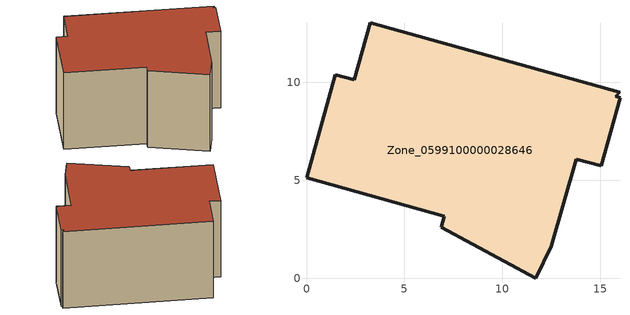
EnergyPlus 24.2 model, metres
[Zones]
Zone_0599100000028646
 floor ground (C_G): 2.45,10.13 3.27,13.04 15.99,9.48 15.79,9.29 16.02,9.22 15.05,5.73 13.77,6.08 12.51,1.63 11.7,0 6.88,2.61 7.03,3.16 0,5.12 1.48,10.4 z0
 wall outside (C_F): 13.77,6.08 15.05,5.73 16.02,9.22 15.79,9.29 15.99,9.48 3.27,13.04 2.45,10.13 1.48,10.4 0,5.12 7.03,3.16 6.88,2.61 11.7,0 12.51,1.63 13.77,6.08 z0:8.12
 roof outside (C_R): 15.99,9.48 3.27,13.04 2.45,10.13 1.48,10.4 0,5.12 7.03,3.16 6.88,2.61 11.7,0 12.51,1.63 13.77,6.08 15.05,5.73 16.02,9.22 15.79,9.29 z8.12
[BUILDING]
Pand.0599100000028646: North Axis=0; Terrain=City; Loads Convergence Tolerance Value=0.04; Temperature Convergence Tolerance Value=0.4; Solar Distribution=FullExterior; Maximum Number of Warmup Days=25; Minimum Number of Warmup Days=1
[Site:Location]
Rotterdam.The.Hague.AP_ZH_NLD Design_Conditions: Latitude=51.96; Longitude=4.45; Time Zone=1; Elevation=-4.5
[SITE:GROUNDTEMPERATURE:BUILDINGSURFACE]
18, 18, 18, 18, 18, 18, 18, 18, 18, 18, 18, 18
[MATERIAL] Thermal Absorptance=0.9; Solar Absorptance=0.7; Visible Absorptance=0.7
Name | Roughness | Thickness | Conductivity | Density | Specific Heat
G.D.1992-2005 | MediumSmooth | 0.15 | 0.06 | 540 | 1210
F.D.1992-2005 | Rough | 0.3 | 0.12 | 1920 | 840
R.D.1992-2005 | MediumRough | 0.2 | 0.08 | 1500 | 1000
[CONSTRUCTION]
C_G: G.D.1992-2005
C_F: F.D.1992-2005
C_R: R.D.1992-2005
[ZONE]
Zone_0599100000028646: Type=1; Multiplier=1; Ceiling Height=Autocalculate; Volume=Autocalculate; Floor Area=autocalculate; Part of Total Floor Area=Yes
[ZONEINFILTRATION:DESIGNFLOWRATE]
Infil_Zone_0599100000028646: Zone or ZoneList or Space or SpaceList=Zone_0599100000028646; Schedule=AlwaysOn; Design Flow Rate Calculation Method=Flow/Area; Flow Rate per Floor Area=0.0021; Constant Term Coefficient=1; Temperature Term Coefficient=0; Velocity Term Coefficient=0; Velocity Squared Term Coefficient=0
[HVACTEMPLATE:ZONE:IDEALLOADSAIRSYSTEM]
Zone_0599100000028646: Maximum Heating Supply Air Temperature=50; Minimum Cooling Supply Air Temperature=13; Maximum Heating Supply Air Humidity Ratio=0.0156; Minimum Cooling Supply Air Humidity Ratio=0.0077; Heating Limit=NoLimit; Cooling Limit=NoLimit; Dehumidification Control Type=ConstantSensibleHeatRatio; Cooling Sensible Heat Ratio=0.7; Dehumidification Setpoint=60; Humidification Control Type=None; Humidification Setpoint=30; Outdoor Air Method=None; Outdoor Air Flow Rate per Person=0.00944; Outdoor Air Flow Rate per Zone Floor Area=0; Outdoor Air Flow Rate per Zone=0; Demand Controlled Ventilation Type=None; Outdoor Air Economizer Type=NoEconomizer; Heat Recovery Type=None; Sensible Heat Recovery Effectiveness=0.7; Latent Heat Recovery Effectiveness=0.65
[ZONECONTROL:THERMOSTAT]
ThermostatControl_Zone_0599100000028646: Zone or ZoneList=Zone_0599100000028646; Control Type Schedule=DualSetpointControlType; Control 1=Thermostat_Zone_0599100000028646; Temperature Difference Between Cutout And Setpoint=0
[THERMOSTATSETPOINT:DUALSETPOINT]
Thermostat_Zone_0599100000028646: Heating Setpoint Temperature Schedule=HeatingSetpoint_Zone_0599100000028646; Cooling Setpoint Temperature Schedule=CoolingSetpoint_Zone_0599100000028646
[SCHEDULE:COMPACT]
HeatingSetpoint_Zone_0599100000028646: Through: 12/31, For: AllDays, Until: 24:00, 21
CoolingSetpoint_Zone_0599100000028646: Through: 12/31, For: AllDays, Until: 24:00, 24
DualSetpointControlType: Through: 12/31, For: AllDays, Until: 24:00, 4
AlwaysOn: Through: 12/31, For: AllDays, Until: 24:00, 1
